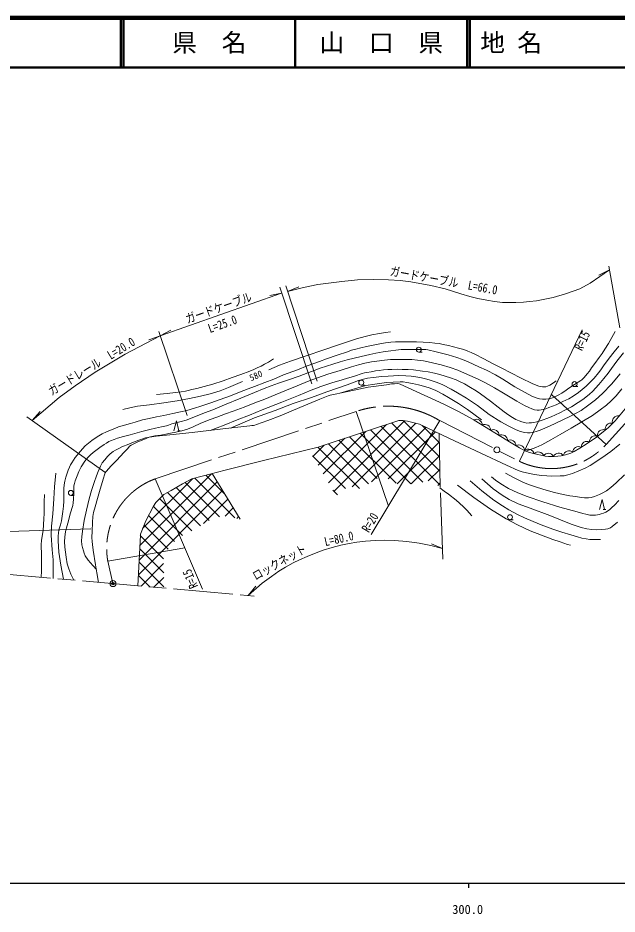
# Model space of a CAD drawing. Units: millimetres, scale not verified. Extents: x 40000 to 680000, y 20000 to 380000.
# Drawn here: x 276948 to 398040, y 198715 to 380000 of the extents above; entities that cross this region are included whole.
import ezdxf
from ezdxf.enums import TextEntityAlignment as Align

# ---------------------------------------------------------------- set-up
doc = ezdxf.new("R2010")
doc.units = ezdxf.units.MM
doc.header["$LTSCALE"] = 1000
doc.header["$PDMODE"] = 32
doc.header["$PDSIZE"] = 500
doc.linetypes.add('CHAIN', pattern=[18.5, 12, -1.5, 3.5, -1.5])
for name, color, linetype, lineweight in [('M-BGD', 7, 'Continuous', 13), ('M-BMK', 2, 'CHAIN', 13), ('M-BMK-SRVR', 3, 'Continuous', 13), ('M-STR-HTXT', 7, 'Continuous', 13), ('M-TTL', 2, 'Continuous', 140), ('M-TTL-BAND', 7, 'Continuous', 25), ('M-TTL-LINE', 7, 'Continuous', 50)]:
    doc.layers.add(name, color=color, linetype=linetype, lineweight=lineweight)
doc.layers.add('M-OTRS', color=6, linetype='Continuous')
doc.layers.add('M-TTL-TXT', color=7, linetype='Continuous')
doc.styles.add('ＭＳ ゴシック', font='')
doc.styles.get('ＭＳ ゴシック').set_extended_font_data('MS Gothic')
pattern_1 = [(45, (-0, -0), (-1414.2136, 1414.2136), []), (135, (-0, -0), (-1414.2136, -1414.2136), [])]

msp = doc.modelspace()

# ---------------------------------------------------------------- hatches: boundary and pattern name
at = {"layer": 'M-BGD'}
h = msp.add_hatch(dxfattribs=at)
h.set_pattern_fill('USER', color=256, style=0, pattern_type=2)
h.set_pattern_definition(pattern_1)
h.paths.add_polyline_path([(351227, 287060), (354112, 285446), (358163, 285965), (360250, 286406), (362264, 285105), (362059, 295913), (358080, 297808), (355713, 298436), (354713, 298547), (353938, 298537), (347621, 296474), (337615, 293170), (335719, 292707), (341294, 283319), (343800, 285293), (346423, 284674), (349223, 286795)])
h = msp.add_hatch(dxfattribs=at)
h.set_pattern_fill('USER', color=256, style=0, pattern_type=2)
h.set_pattern_definition(pattern_1)
h.paths.add_polyline_path([(316210, 287831), (314168, 287299), (312064, 286764), (310199, 285730), (307913, 284423), (306419, 283561), (305464, 282678), (304822, 281942), (304359, 281199), (302784, 278279), (301962, 276231), (301728, 275577), (301686, 275368), (301200, 265124), (306422, 264664), (306394, 271466), (309127, 274686), (311029, 275732), (313072, 276738), (314942, 278032), (316928, 279010), (319085, 279269), (321867, 278590)])

# ---------------------------------------------------------------- linework, layer by layer
for p, q in [((357984, 312384), (358650, 312384)), ((346342, 305731), (347008, 305731)), ((389447, 305429), (390114, 305429)), ((309232, 296483), (309732, 296483)), ((362059, 295913), (362264, 285105)), ((316210, 287831), (321867, 278590)), ((287636, 283417), (288302, 283417)), ((395248, 280579), (395748, 280579)), ((376395, 278492), (377061, 278492))]:
    msp.add_line(p, q, dxfattribs=at)
for points in [[(288253, 266262), (287628, 267509), (287248, 268542), (286916, 269595), (286672, 270947), (286419, 272956), (286341, 274067), (286409, 274950), (286585, 276140), (286877, 277300), (287141, 278295), (287531, 279654), (288029, 281400), (288118, 281911), (288205, 282662), (288268, 283874), (288277, 285331), (288363, 285813), (288518, 286380), (288896, 287337), (289231, 288223), (289708, 289197), (290487, 290348), (291088, 291089), (291635, 291609), (292183, 292116), (292928, 292720), (293502, 293133), (294352, 293701), (294819, 293982), (295310, 294291), (295656, 294456), (296403, 294740), (297104, 294983), (298266, 295327), (299664, 295685), (300575, 295926), (301980, 296325), (303619, 296750), (304772, 297005), (305939, 297264), (306960, 297472), (307392, 297614), (308055, 297884), (309161, 298188), (309943, 298383), (310931, 298653), (312503, 299217), (314676, 300083), (316341, 300749), (318730, 301702), (321976, 303076), (324727, 304230), (326701, 305012), (328138, 305561), (329603, 306095), (331650, 306804), (333765, 307533), (335520, 308226), (336469, 308568), (338058, 309130), (339343, 309563), (340592, 309975), (342104, 310409), (343505, 310820), (344899, 311152), (346335, 311499), (348050, 311926), (349285, 312178), (350743, 312431), (352325, 312654), (353317, 312793), (354437, 312894), (355310, 312944), (356379, 312937), (358780, 312927), (359359, 312894), (359787, 312838), (360315, 312744), (360944, 312594), (362574, 312178), (363887, 311821), (365642, 311297), (366813, 310881), (367928, 310419), (370121, 309451), (371681, 308727), (373491, 307767), (374956, 306937), (377407, 305406), (379473, 304251), (380838, 303499), (381661, 303149), (382344, 302974), (382996, 302886), (383611, 302895), (384205, 302938), (384554, 303032), (384967, 303161), (385629, 303415), (386106, 303688), (386870, 304120), (387757, 304706), (388313, 305099), (389439, 305831), (390696, 306641), (390892, 306807), (391373, 307255), (391979, 307979), (392460, 308522), (392880, 309201), (393547, 310101), (394457, 311334), (395054, 312105), (395574, 312981), (396279, 314110), (396995, 315362), (397686, 316538)], [(327639, 308803), (329798, 309743), (332037, 310571), (341925, 313966), (345372, 315081), (347145, 315552), (348501, 315863), (350050, 316173), (351233, 316371), (352224, 316501)], [(286133, 266449), (285625, 269318), (285215, 271949), (285046, 274225), (285053, 275245), (285129, 275759), (285239, 276426), (285543, 277481), (285737, 278283), (285915, 279220), (286050, 280145), (286135, 281217), (286228, 282276), (286236, 283652), (286244, 284777), (286299, 285574), (286433, 286286), (286616, 287097), (286810, 287735), (287081, 288538), (287358, 289143), (287592, 289623), (287844, 290031), (288178, 290558), (288532, 291085), (288903, 291559), (289494, 292287), (290569, 293424), (291180, 293963), (291869, 294510), (292573, 295006), (293280, 295471), (294005, 295862), (294845, 296274), (295634, 296630), (296516, 296964), (297283, 297256), (298472, 297626), (299677, 297983), (300668, 298244), (302113, 298667), (303454, 298964), (304925, 299298), (306441, 299602), (308252, 299982), (309796, 300311), (311067, 300614), (312627, 301037), (313931, 301469), (315964, 302134), (317806, 302791), (319886, 303585), (321701, 304274), (323470, 304952), (324752, 305407), (326875, 306231), (328696, 306951), (330630, 307778), (333426, 308841), (335439, 309610), (337907, 310502), (339315, 311003), (341437, 311766), (343524, 312481), (344383, 312765), (345213, 312994), (346282, 313276), (347367, 313526), (348395, 313750), (349386, 313927), (350459, 314126), (351263, 314257), (352317, 314392), (353266, 314476), (354346, 314497), (355524, 314471), (357522, 314461), (358873, 314403), (360201, 314330), (361176, 314226), (362068, 314111), (362906, 313959), (363970, 313714), (364988, 313464), (365961, 313212), (367077, 312915), (367896, 312602), (368575, 312336), (369310, 311987), (371138, 311052), (373016, 310009), (374721, 309135), (376547, 308223), (378639, 307159), (380887, 306023), (381680, 305690), (382196, 305538), (382588, 305434), (382948, 305377), (383318, 305356), (383657, 305392), (383976, 305507), (384450, 305726), (385207, 306190), (385742, 306593)], [(292810, 268416), (292087, 269212), (291131, 270340), (290534, 271202), (290302, 271726), (290175, 272195), (290003, 272838), (289843, 273435), (289803, 274204), (289876, 275000), (290009, 276196), (290334, 278319), (290793, 280453), (291337, 282688), (291829, 284418), (292333, 285990), (292824, 287382), (293163, 288250), (293615, 289304), (293986, 289967), (294477, 290584), (295074, 291294), (295618, 291791), (296204, 292267), (296675, 292585), (297312, 292910), (297969, 293215), (299343, 293799), (300329, 294172), (301405, 294595), (302159, 294853), (302752, 295023), (303185, 295126), (303490, 295192), (304014, 295305), (304629, 295427), (305838, 295618), (306822, 295798), (307755, 295986), (308886, 296193), (310048, 296470), (311212, 296834), (312350, 297264), (313944, 297990), (315793, 298744), (317114, 299237), (318910, 299907), (320424, 300433), (322662, 301267), (324828, 302103), (326820, 302874), (328941, 303749), (331249, 304691), (333357, 305591), (335811, 306564), (337464, 307198), (339588, 307919), (342042, 308702), (344367, 309425), (345765, 309798), (347093, 310145), (348376, 310404), (349457, 310587), (351067, 310772), (352256, 310880), (353729, 310911), (354994, 310918), (356540, 310892), (357716, 310778), (358886, 310614), (359866, 310437), (362481, 309818), (364309, 309294), (365883, 308730), (367835, 307877), (369814, 306963), (371462, 306190), (373275, 305157), (375095, 304069), (377781, 302488), (378750, 301936), (379480, 301549), (380175, 301170), (380816, 300901), (381382, 300741), (381910, 300671), (382314, 300674), (382674, 300733), (383135, 300799), (383642, 300951), (384244, 301162), (385716, 301746), (387061, 302383), (388287, 302971), (389169, 303503), (390248, 304231), (390966, 304815), (391806, 305522), (392570, 306271), (393431, 307153), (394288, 308235), (394736, 308830), (395275, 309635), (396418, 311143), (397441, 312431), (398395, 313611)], [(315813, 296547), (318621, 297604), (321269, 298669), (323776, 299653), (326282, 300716), (330263, 302275), (333684, 303623), (336188, 304695), (337267, 305129), (338176, 305466), (339183, 305803), (340586, 306249), (341825, 306600), (343380, 307063), (344952, 307545), (346516, 308047), (346986, 308204), (347462, 308300), (348342, 308439), (349239, 308607), (349981, 308710), (350824, 308818), (351686, 308890), (352539, 308909), (353648, 308927), (354636, 308903), (355817, 308879), (356907, 308789), (358741, 308553), (359862, 308373), (361130, 308113), (362215, 307836), (363317, 307529), (364392, 307196), (365495, 306768), (366206, 306449), (367200, 305979), (368426, 305266), (369553, 304592), (370450, 303965), (372458, 302458), (373995, 301247), (375232, 300329), (376172, 299673), (376919, 299167), (377594, 298769), (378238, 298480), (378760, 298273), (379302, 298128), (379802, 298056), (380266, 298074), (380767, 298110), (381218, 298170), (381815, 298291), (382478, 298477), (383138, 298690), (383849, 298937), (384722, 299292), (386506, 300093), (387509, 300625), (388834, 301354), (390178, 302209), (391116, 302842), (392373, 303811), (393176, 304499), (393716, 305077), (394375, 305819), (395389, 307060), (396263, 308117), (396922, 309101), (397967, 310562), (399324, 312270)], [(304950, 303836), (307111, 304024), (308801, 304204), (309339, 304273), (309965, 304385), (310809, 304515), (311380, 304635), (312099, 304802), (313124, 305052), (314607, 305462), (316346, 305939), (318420, 306610), (320234, 307246), (322015, 307883), (323810, 308553), (324601, 308875), (325294, 309190), (326076, 309551), (326799, 309930), (327592, 310373), (328601, 311014)], [(298132, 300799), (299539, 301109), (301140, 301431), (303554, 301754), (306469, 302146), (309098, 302535), (311645, 303022), (313869, 303476), (315816, 303979), (317796, 304563), (319493, 305218), (322355, 306444)], [(319900, 297031), (324765, 299095), (328910, 300586), (332559, 301976), (336288, 303241), (339401, 304355), (343512, 305794), (345784, 306643), (347605, 307129), (348715, 307285), (350519, 307476), (351768, 307528), (353908, 307633), (355368, 307603), (356442, 307527), (357337, 307399), (358164, 307246), (359119, 307041), (360239, 306733), (361654, 306273), (362847, 305770), (364512, 304908), (365816, 304175), (367581, 303093), (369800, 301600), (372221, 299768), (374560, 298314), (376197, 297386), (377527, 296747), (378354, 296397), (379065, 296199), (379432, 296145), (379905, 296099), (380454, 296086), (380902, 296115), (381250, 296178), (381664, 296304), (382511, 296597), (384397, 297443), (388490, 299338), (389805, 300052), (390768, 300600), (392090, 301496), (393714, 302751), (395105, 304010), (396899, 305888), (398676, 307969)], [(341999, 304106), (345666, 305201), (347278, 305625), (349115, 305936), (351408, 306234), (352779, 306333), (354193, 306389), (354829, 306361), (355564, 306248), (356726, 306077), (357885, 305794), (359157, 305441), (360288, 305074), (361438, 304605), (362809, 303913), (363954, 303235), (365961, 302006), (367844, 300773), (370634, 298693)], [(369076, 298664), (366002, 300359), (363005, 301886), (355790, 305161), (354211, 305910), (353971, 305987), (353585, 306013), (353075, 306007), (352447, 305948), (351472, 305807), (347758, 305275), (344882, 304729), (341046, 303900), (340046, 303692), (339642, 303573), (337990, 302875), (333928, 301167), (329925, 299495), (327444, 298530), (325135, 297763), (324821, 297639), (324564, 297577), (324241, 297527), (323786, 297465), (321418, 297204), (318381, 296857), (315525, 296512), (312193, 296158), (307660, 295652), (304914, 295366), (304041, 295278), (303497, 295161), (302868, 294921), (301037, 294152), (299854, 293587), (299528, 293368), (299155, 292910), (298349, 292065), (296920, 290509), (295809, 289361), (294759, 288237), (294588, 288005), (294412, 287579), (294231, 286907), (293590, 284677), (293046, 282777), (292571, 281075), (292251, 279940), (292139, 279513), (292091, 279154), (292011, 277955), (291936, 276167), (291899, 274869), (291926, 274080), (291995, 273494), (292177, 272325), (292657, 269394), (292913, 267758), (293233, 265824)], [(379605, 292380), (381628, 293128), (382812, 293637), (384677, 294663), (386569, 295758), (388741, 296986), (390887, 298300), (393060, 299603), (394644, 300751), (395873, 301695), (396848, 302573), (397875, 303562), (399015, 304987)], [(369076, 298664), (369134, 298632), (376632, 294044), (378319, 293034), (379050, 292617), (379468, 292433), (380375, 292088), (381724, 291721), (382919, 291452), (383478, 291353), (384157, 291304), (385303, 291297), (386048, 291338), (386775, 291408), (387641, 291597), (388704, 291960), (389368, 292274), (390507, 292945), (391289, 293437), (392372, 294149), (393854, 295190), (396284, 297141), (397643, 298482), (400005, 301345)], [(301200, 265124), (301686, 275368), (301728, 275577), (301962, 276231), (302784, 278279), (304359, 281199), (304822, 281942), (305464, 282678), (306419, 283561), (307913, 284423), (310199, 285730), (312064, 286764), (314168, 287299), (318815, 288510), (326575, 290475), (337615, 293170), (347621, 296474), (353938, 298537), (354713, 298547), (355713, 298436), (358080, 297808), (364033, 294972), (370487, 291957), (375685, 289495), (378065, 288429), (378875, 288178), (379729, 287959), (381332, 287628), (382767, 287460), (383867, 287346), (384812, 287320), (386515, 287356), (386993, 287366), (387337, 287394), (387598, 287429), (387803, 287474), (388088, 287565), (389013, 287845), (390320, 288361), (391595, 288891), (392632, 289479), (394935, 290985), (396777, 292262), (398570, 293750)], [(308482, 296483), (308982, 298483), (309482, 296483)], [(284087, 266629), (284069, 270381), (283874, 272375), (283678, 275347), (283736, 277213), (284010, 279676), (284186, 282687), (284323, 285141), (284597, 287898)], [(370733, 286745), (373020, 284744), (374809, 283438), (376261, 282606), (378064, 281726), (380479, 280846), (384483, 279327), (388779, 277576), (390753, 276923), (391946, 276639), (392969, 276497), (393849, 276454), (394829, 276483), (395681, 276568), (396168, 276667), (396691, 276846), (397078, 277098), (398148, 278020)], [(372659, 287189), (373502, 286468), (374549, 285739), (376072, 284808), (377954, 283952), (379879, 283181), (383013, 282129), (386492, 281061), (389977, 280055), (391113, 279751), (391747, 279584), (392563, 279428), (393218, 279387), (393680, 279413), (394057, 279465), (394400, 279543), (394842, 279657), (395273, 279828), (395741, 280052), (396489, 280524), (396991, 280942), (397532, 281446), (398420, 282391)], [(375518, 287899), (377240, 286962), (379028, 286112), (380154, 285627), (381324, 285230), (383222, 284612), (385424, 283979), (387157, 283604), (388526, 283351), (389740, 283163), (390766, 282987), (391461, 282907), (391887, 282900), (392246, 282915), (392787, 283004), (393490, 283195), (394458, 283617), (395031, 283863), (395883, 284346), (396783, 285001), (397843, 285930), (399520, 287565)], [(362244, 284932), (363116, 284293), (363990, 283658), (365506, 282420), (366914, 281189), (367680, 280401), (368704, 279288)], [(365787, 285460), (369123, 282971), (372431, 280639), (375647, 278654), (377911, 277461), (380507, 276253), (382787, 275339), (385026, 274509), (386565, 273996), (388016, 273503), (388643, 273319)], [(368365, 286390), (370719, 284301), (373121, 282442), (374872, 281311), (376193, 280481), (377941, 279526), (379322, 278847), (381110, 278108), (382695, 277474), (385069, 276580), (386896, 275977), (388677, 275441), (390062, 275024), (390953, 274775), (391821, 274602), (392538, 274504), (393247, 274458), (393836, 274466), (394719, 274496)], [(282335, 283613), (282241, 282103), (282250, 279748), (282213, 278637), (282025, 276321), (281724, 274329), (281668, 273427), (281677, 271352), (281743, 268977), (281686, 268113), (281631, 266845)], [(394498, 280579), (394998, 282579), (395498, 280579)]]:
    msp.add_lwpolyline(points, dxfattribs=at)
for centre in [(357984, 312884), (346342, 306231), (389447, 305929), (287636, 283917), (376395, 278992)]:
    msp.add_circle(centre, 500, dxfattribs=at)
for centre, radius, start, end in [((398240, 298342), 1158, 78.82653, 197.9748), ((369623, 297641), 1160, 359.10989, 118.13951), ((371329, 296599), 1160, 359.02432, 118.05394), ((396794, 296879), 1158, 72.69685, 191.84959), ((373035, 295555), 1160, 359.02432, 118.05394), ((374741, 294511), 1160, 359.02432, 118.05394), ((395250, 295556), 1160, 69.25239, 188.28201), ((376453, 293470), 1160, 359.34812, 118.37893), ((391961, 293184), 1160, 63.59426, 182.63191), ((393632, 294328), 1160, 66.14187, 185.19865), ((378198, 292457), 1159, 1.21457, 120.33596), ((380119, 291609), 1158, 11.96449, 131.13418), ((382094, 291053), 1160, 17.5553, 136.62233), ((384166, 290765), 1158, 27.38334, 146.57999), ((386245, 290815), 1157, 36.09379, 155.32495), ((388311, 291261), 1156, 48.97148, 168.2821), ((390229, 292123), 1159, 60.38088, 179.47911)]:
    msp.add_arc(centre, radius, start, end, dxfattribs=at)
at = {"layer": 'M-BMK'}
for p, q in [((395838, 293720), (404734, 303598)), ((304711, 286765), (345282, 300374)), ((362193, 298531), (378295, 290302)), ((296160, 265567), (295112, 270094)), ((271560, 267731), (324721, 263054))]:
    msp.add_line(p, q, dxfattribs=at)
for centre, radius, start, end in [((351776, 281457), 20000, 58.61239, 108.94835), ((384763, 303836), 15000, 244.45849, 317.59402), ((309886, 272686), 15000, 110.1833, 189.95017)]:
    msp.add_arc(centre, radius, start, end, dxfattribs=at)
at = {"layer": 'M-BMK-SRVR'}
for centre in [(373757, 292621), (296160, 265567)]:
    msp.add_circle(centre, 600, dxfattribs=at)
at = {"layer": 'M-OTRS'}
msp.add_point((296160, 265567), dxfattribs=at)
at = {"layer": 'M-STR-HTXT'}
for p, q in [((396536, 329036), (394340, 327938)), ((398599, 317315), (396409, 329757)), ((336344, 305974), (329850, 325503)), ((337443, 306518), (331061, 325798)), ((331435, 324667), (333718, 325570)), ((305698, 315711), (330239, 324333)), ((330239, 324333), (327832, 323850)), ((305698, 315711), (303385, 314887)), ((311154, 299549), (305409, 316565)), ((305698, 315711), (307878, 316839)), ((378295, 290302), (391009, 316913)), ((395838, 293720), (384763, 303836)), ((294539, 288113), (278775, 299302)), ((279816, 298563), (281450, 300395)), ((345282, 300374), (351776, 281457)), ((362193, 298531), (348325, 275467)), ((304711, 286765), (314230, 264446)), ((362369, 283951), (362837, 270532)), ((291661, 276620), (270585, 275959)), ((295112, 270094), (310658, 272821)), ((362763, 272642), (360514, 273625)), ((323447, 263167), (325058, 265019))]:
    msp.add_line(p, q, dxfattribs=at)
for points in [[(331435, 324667), (334678, 325451), (337555, 326071), (339149, 326302), (342431, 326710), (345579, 327017), (348728, 327099), (351866, 327050), (354182, 326897), (356380, 326609), (360433, 325859), (363267, 325185), (366485, 324157), (368311, 323654), (369913, 323241), (371736, 322883), (373281, 322618), (374876, 322443), (376330, 322429), (377563, 322429), (379116, 322485), (380324, 322605), (381791, 322763), (383453, 323094), (385159, 323458), (387631, 324213), (390493, 325213), (392578, 326310), (396536, 329036)], [(305698, 315711), (298605, 312002), (292556, 308313), (288546, 305575), (285293, 303205), (279816, 298563)], [(323447, 263167), (326293, 265640), (328163, 267028), (329694, 268091), (331028, 268888), (332568, 269740), (333874, 270358), (335386, 271059), (336904, 271681), (338650, 272313), (340479, 272890), (342211, 273316), (343921, 273676), (345420, 273923), (347208, 274157), (349246, 274308), (351061, 274349), (353082, 274294), (355576, 274102), (358037, 273772), (360392, 273304), (362763, 272642)]]:
    msp.add_lwpolyline(points, dxfattribs=at)
at = {"layer": 'M-TTL'}
msp.add_line((680000, 380000), (40000, 380000), dxfattribs=at)
at = {"layer": 'M-TTL-BAND'}
for p, q in [((40000, 205000), (579000, 205000)), ((368000, 205000), (368000, 204000))]:
    msp.add_line(p, q, dxfattribs=at)
at = {"layer": 'M-TTL-LINE'}
for p, q in [((297750, 380000), (297750, 370000)), ((298250, 380000), (298250, 370000)), ((333000, 380000), (333000, 370000)), ((367750, 380000), (367750, 370000)), ((368250, 380000), (368250, 370000)), ((40000, 370000), (680000, 370000))]:
    msp.add_line(p, q, dxfattribs=at)

# ---------------------------------------------------------------- texts
at = {"layer": 'M-BGD', "style": 'ＭＳ ゴシック'}
msp.add_text('580', height=1320, rotation=24.068, dxfattribs=at).set_placement((325043, 307643), align=Align.MIDDLE_CENTER)
at = {"layer": 'M-STR-HTXT', "style": 'ＭＳ ゴシック', "width": 0.8}
for s, rotation, p in [('ガードケーブル\u3000L=66.0', 349.74, (362755, 325449)), ('ガードケーブル', 19.359, (317985, 319974)), ('L=25.0', 19.359, (318764, 316713)), ('ガードレール\u3000L=20.0', 31.374, (292583, 308269)), ('L=80.0', 12.53, (342137, 273236)), ('ロックネット', 29.229, (330484, 268597))]:
    msp.add_text(s, height=1833, rotation=rotation, dxfattribs=at).set_placement(p, align=Align.BOTTOM_CENTER)
msp.add_text('R=15', height=1833, rotation=64.464, dxfattribs=at).set_placement((391009, 316913), align=Align.TOP_RIGHT)
for s, rotation, p in [('R=20', 58.982, (348325, 275467)), ('R=15', 113.099, (313892, 265239))]:
    msp.add_text(s, height=1833, rotation=rotation, dxfattribs=at).set_placement(p, align=Align.BOTTOM_LEFT)
at = {"layer": 'M-TTL-BAND', "style": 'ＭＳ ゴシック'}
msp.add_text('300.0', height=1833, dxfattribs=at).set_placement((367844, 198195), align=Align.BOTTOM_CENTER)
at = {"layer": 'M-TTL-TXT', "style": 'ＭＳ ゴシック'}
for s, p in [('県\u3000名', (315625, 375000)), ('山\u3000口\u3000県', (350375, 375000))]:
    msp.add_text(s, height=3666, dxfattribs=at).set_placement(p, align=Align.MIDDLE_CENTER)
msp.add_text('地 名', height=3666, dxfattribs=at).set_placement((370380, 375000), align=Align.MIDDLE_LEFT)

doc.saveas('drawing.dxf')
